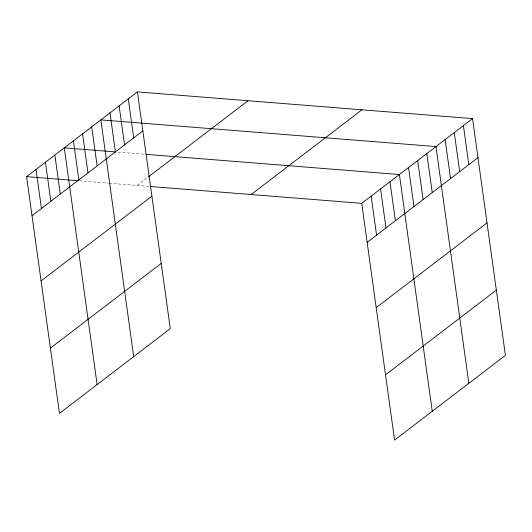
<?xml version="1.0" encoding="UTF-8"?>
<svg xmlns="http://www.w3.org/2000/svg" width="532" height="532" viewBox="0 0 532 532"><rect width="100%" height="100%" fill="white"/><g stroke="black" fill="none" stroke-linecap="round" stroke-linejoin="round"><path stroke-width="0.4" stroke-dasharray="2.66 2" d="M137.19 185.455L147.863 177.289M117.971 152.112L145.223 154.287M79.487 180.853L108.342 183.154M109.14 183.214L149.572 186.439"/><path stroke-width="0.8" d="M137.429 91.916L170.28 328.656L59.451 413.384L26.6 176.644L137.429 91.916L472.549 118.616L505.4 355.356L394.571 440.084L361.72 203.344L472.549 118.616M32.013 215.666L142.842 130.945M148.495 176.81L248.018 100.728M41.07 280.916L151.899 196.188M251.131 194.532L361.959 109.805M50.394 348.134L161.229 263.413M367.133 242.366L477.962 157.645M376.191 307.616L487.019 222.888M385.514 374.834L496.349 290.113M115.57 151.919L64.279 147.836L97.13 384.576M146.021 154.346L399.399 174.536L432.25 411.276M26.6 176.644L77.885 180.727M150.403 186.506L361.72 203.344M463.405 125.605L468.818 164.634M454.262 132.594L459.675 171.623M445.118 139.584L450.538 178.612M468.825 383.319L435.974 146.579L100.854 119.88L133.705 356.62M426.83 153.568L432.25 192.591M417.687 160.558L423.106 199.58M408.543 167.547L413.963 206.569M389.983 181.738L395.396 220.76M380.56 188.94L385.979 227.962M371.143 196.142L376.556 235.164M128.285 98.905L133.705 137.934M119.141 105.895L124.561 144.923M109.998 112.884L115.417 151.913M91.71 126.869L97.13 165.891M82.566 133.858L87.986 172.88M73.423 140.847L78.842 179.869M54.863 155.038L60.276 194.06M45.439 162.24L50.859 201.262M36.023 169.442L41.436 208.464"/></g></svg>
